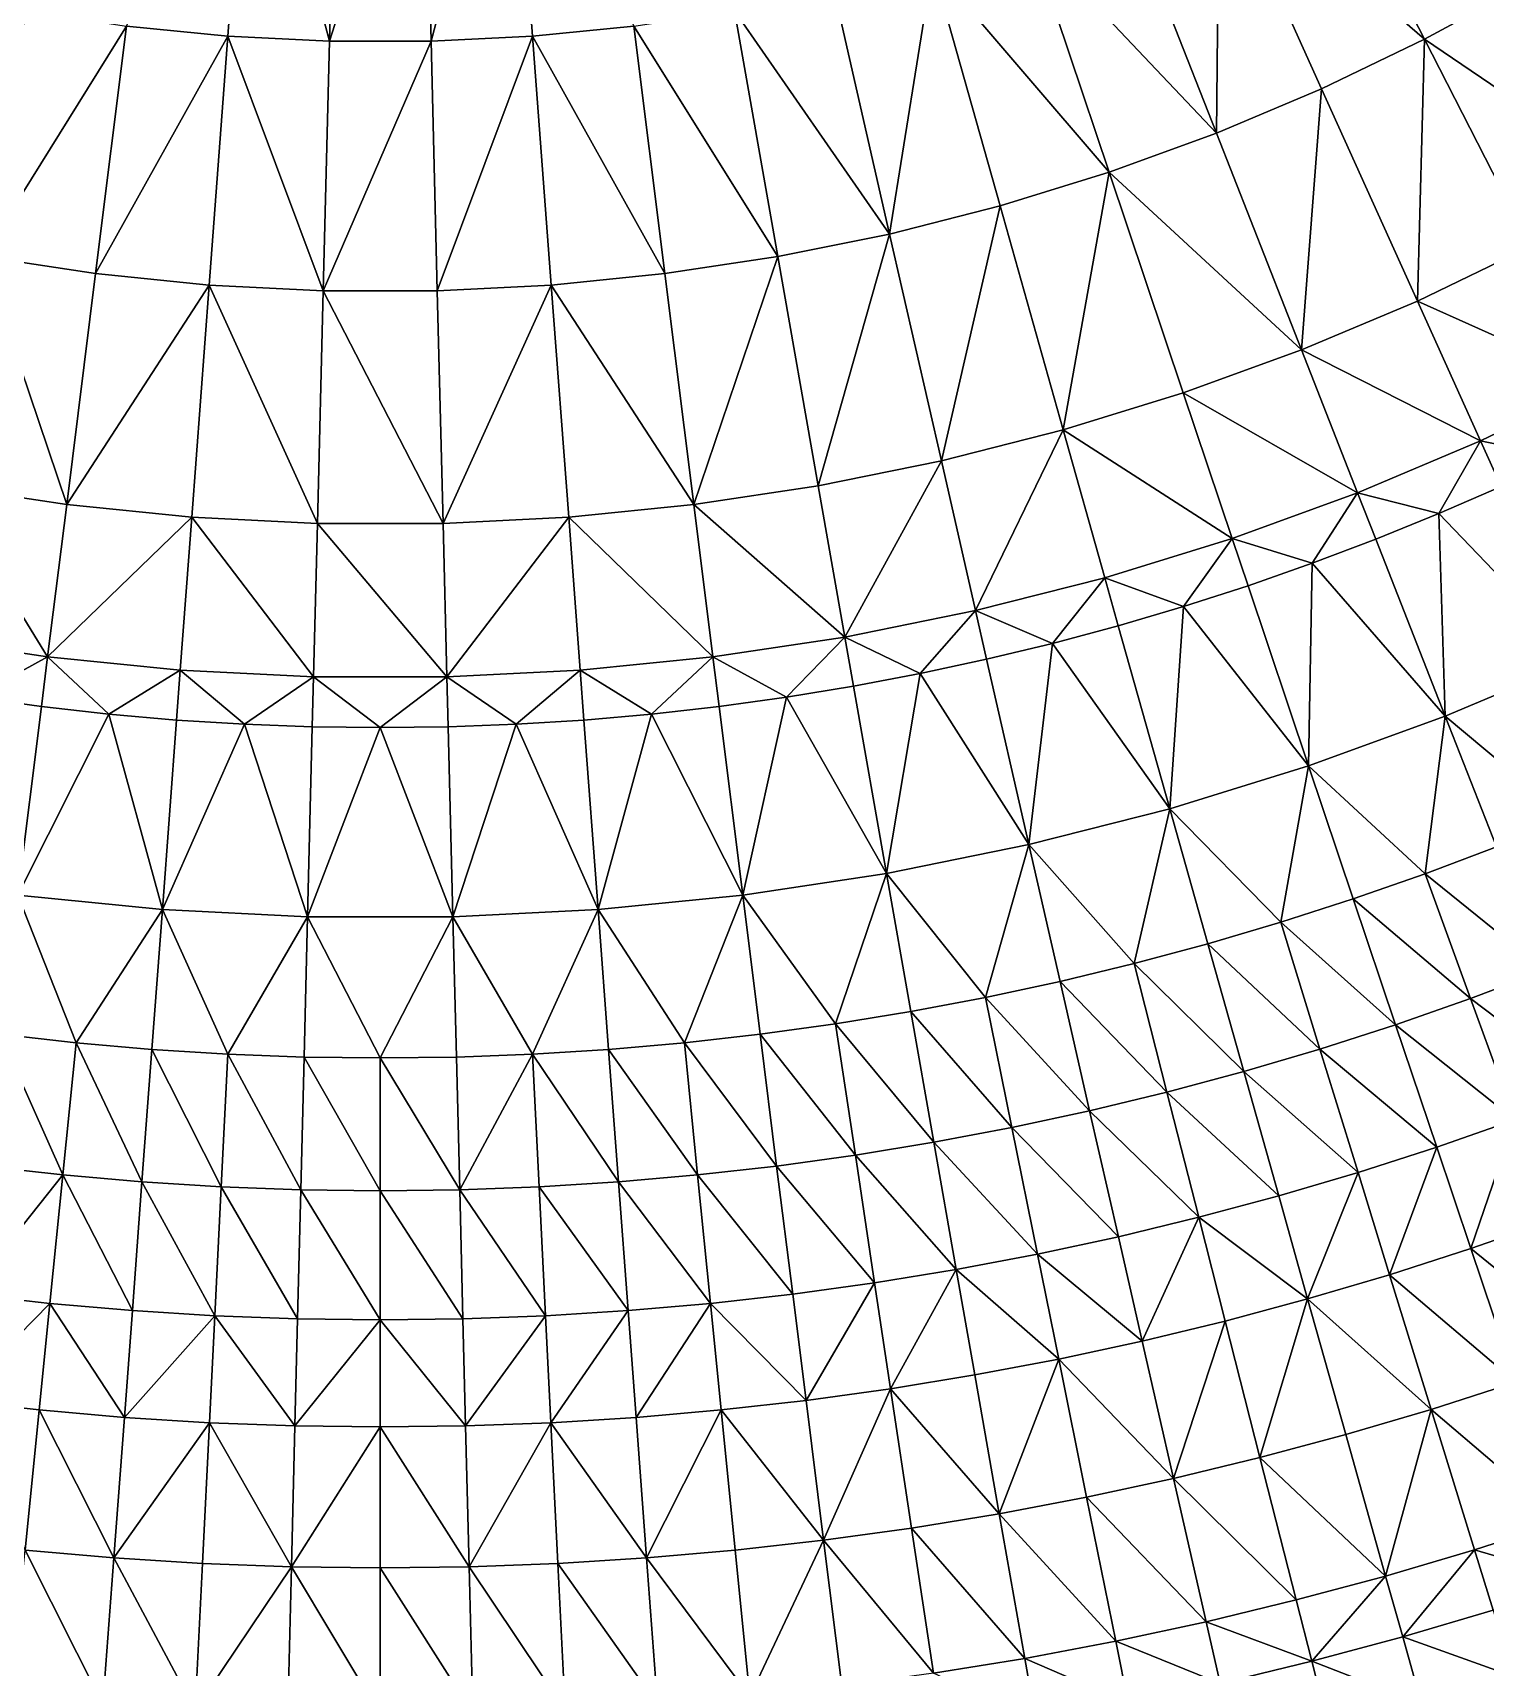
# Model space of a CAD drawing. Header units: millimetres. Extents: x -3750 to 5350, y -3750 to 3750.
# Drawn here: x -210 to 669, y -2219 to -1229 of the extents above; entities that cross this region are included whole.
import ezdxf

# ---------------------------------------------------------------- set-up
doc = ezdxf.new("R2010")
doc.units = ezdxf.units.MM
doc.header["$MEASUREMENT"] = 0
doc.layers.add('MESH_3D', color=2, linetype='CONTINUOUS')

msp = doc.modelspace()

# ---------------------------------------------------------------- linework, layer by layer
at = {"layer": 'MESH_3D'}
for points in [[(925.34, 3634.04, 32500), (-2410.45, 2872.67, 32500), (3378.63, -1627.06, 32500)], [(3378.63, -1627.06, 32500), (-2410.45, 2872.67, 32500), (-1955.38, -3199.84, 32500)], [(-92.28, -1231.4, -1086.87), (-153.55, -1225.27, -1086.87), (-78.91, -1052.93, -1133.04)], [(-30.79, -1234.47, -1086.87), (-92.28, -1231.4, -1086.87), (-78.91, -1052.93, -1133.04)], [(-30.79, -1234.47, -1086.87), (-78.91, -1052.93, -1133.04), (-26.32, -1055.55, -1133.04)], [(-30.79, -1234.47, -1086.87), (-26.32, -1055.55, -1133.04), (26.32, -1055.55, -1133.04)], [(30.79, -1234.47, -1086.87), (-30.79, -1234.47, -1086.87), (26.32, -1055.55, -1133.04)], [(30.79, -1234.47, -1086.87), (26.32, -1055.55, -1133.04), (78.91, -1052.93, -1133.04)], [(92.28, -1231.4, -1086.87), (30.79, -1234.47, -1086.87), (78.91, -1052.93, -1133.04)], [(153.55, -1225.27, -1086.87), (92.28, -1231.4, -1086.87), (78.91, -1052.93, -1133.04)], [(632.26, -1233.27, -1040.35), (507.88, -1125.58, -1086.87), (563.35, -1098.86, -1086.87)], [(692.95, -1200.22, -1040.35), (632.26, -1233.27, -1040.35), (563.35, -1098.86, -1086.87)], [(506.32, -1290.09, -1040.35), (451.14, -1149.5, -1086.87), (507.88, -1125.58, -1086.87)], [(570, -1263.25, -1040.35), (506.32, -1290.09, -1040.35), (507.88, -1125.58, -1086.87)], [(632.26, -1233.27, -1040.35), (570, -1263.25, -1040.35), (507.88, -1125.58, -1086.87)], [(506.32, -1290.09, -1040.35), (393.29, -1170.55, -1086.87), (451.14, -1149.5, -1086.87)], [(441.39, -1313.73, -1040.35), (334.45, -1188.7, -1086.87), (393.29, -1170.55, -1086.87)], [(506.32, -1290.09, -1040.35), (441.39, -1313.73, -1040.35), (393.29, -1170.55, -1086.87)], [(308.39, -1351.15, -1040.35), (274.78, -1203.9, -1086.87), (334.45, -1188.7, -1086.87)], [(375.36, -1334.09, -1040.35), (308.39, -1351.15, -1040.35), (334.45, -1188.7, -1086.87)], [(441.39, -1313.73, -1040.35), (375.36, -1334.09, -1040.35), (334.45, -1188.7, -1086.87)], [(308.39, -1351.15, -1040.35), (214.43, -1216.1, -1086.87), (274.78, -1203.9, -1086.87)], [(763.41, -1322.27, -989.8), (632.26, -1233.27, -1040.35), (692.95, -1200.22, -1040.35)], [(-240.66, -1364.84, -1040.35), (-214.43, -1216.1, -1086.87), (-153.55, -1225.27, -1086.87)], [(240.66, -1364.84, -1040.35), (153.55, -1225.27, -1086.87), (214.43, -1216.1, -1086.87)], [(308.39, -1351.15, -1040.35), (240.66, -1364.84, -1040.35), (214.43, -1216.1, -1086.87)], [(-172.33, -1375.14, -1040.35), (-240.66, -1364.84, -1040.35), (-153.55, -1225.27, -1086.87)], [(-172.33, -1375.14, -1040.35), (-153.55, -1225.27, -1086.87), (-92.28, -1231.4, -1086.87)], [(172.33, -1375.14, -1040.35), (92.28, -1231.4, -1086.87), (153.55, -1225.27, -1086.87)], [(240.66, -1364.84, -1040.35), (172.33, -1375.14, -1040.35), (153.55, -1225.27, -1086.87)], [(-103.57, -1382.02, -1040.35), (-172.33, -1375.14, -1040.35), (-92.28, -1231.4, -1086.87)], [(-34.55, -1385.46, -1040.35), (-103.57, -1382.02, -1040.35), (-92.28, -1231.4, -1086.87)], [(-34.55, -1385.46, -1040.35), (-92.28, -1231.4, -1086.87), (-30.79, -1234.47, -1086.87)], [(-34.55, -1385.46, -1040.35), (-30.79, -1234.47, -1086.87), (30.79, -1234.47, -1086.87)], [(34.55, -1385.46, -1040.35), (-34.55, -1385.46, -1040.35), (30.79, -1234.47, -1086.87)], [(34.55, -1385.46, -1040.35), (30.79, -1234.47, -1086.87), (92.28, -1231.4, -1086.87)], [(103.57, -1382.02, -1040.35), (34.55, -1385.46, -1040.35), (92.28, -1231.4, -1086.87)], [(172.33, -1375.14, -1040.35), (103.57, -1382.02, -1040.35), (92.28, -1231.4, -1086.87)], [(627.96, -1391.71, -989.8), (570, -1263.25, -1040.35), (632.26, -1233.27, -1040.35)], [(696.55, -1358.67, -989.8), (627.96, -1391.71, -989.8), (632.26, -1233.27, -1040.35)], [(763.41, -1322.27, -989.8), (696.55, -1358.67, -989.8), (632.26, -1233.27, -1040.35)], [(557.81, -1421.28, -989.8), (506.32, -1290.09, -1040.35), (570, -1263.25, -1040.35)], [(627.96, -1391.71, -989.8), (557.81, -1421.28, -989.8), (570, -1263.25, -1040.35)], [(557.81, -1421.28, -989.8), (441.39, -1313.73, -1040.35), (506.32, -1290.09, -1040.35)], [(413.52, -1469.75, -989.8), (375.36, -1334.09, -1040.35), (441.39, -1313.73, -1040.35)], [(486.27, -1447.32, -989.8), (413.52, -1469.75, -989.8), (441.39, -1313.73, -1040.35)], [(557.81, -1421.28, -989.8), (486.27, -1447.32, -989.8), (441.39, -1313.73, -1040.35)], [(339.75, -1488.54, -989.8), (308.39, -1351.15, -1040.35), (375.36, -1334.09, -1040.35)], [(413.52, -1469.75, -989.8), (339.75, -1488.54, -989.8), (375.36, -1334.09, -1040.35)], [(265.13, -1503.63, -989.8), (240.66, -1364.84, -1040.35), (308.39, -1351.15, -1040.35)], [(339.75, -1488.54, -989.8), (265.13, -1503.63, -989.8), (308.39, -1351.15, -1040.35)], [(-189.85, -1514.97, -989.8), (-265.13, -1503.63, -989.8), (-240.66, -1364.84, -1040.35)], [(-189.85, -1514.97, -989.8), (-240.66, -1364.84, -1040.35), (-172.33, -1375.14, -1040.35)], [(189.85, -1514.97, -989.8), (172.33, -1375.14, -1040.35), (240.66, -1364.84, -1040.35)], [(265.13, -1503.63, -989.8), (189.85, -1514.97, -989.8), (240.66, -1364.84, -1040.35)], [(738.96, -1441.4, -952.14), (627.96, -1391.71, -989.8), (696.55, -1358.67, -989.8)], [(-189.85, -1514.97, -989.8), (-172.33, -1375.14, -1040.35), (-103.57, -1382.02, -1040.35)], [(189.85, -1514.97, -989.8), (103.57, -1382.02, -1040.35), (172.33, -1375.14, -1040.35)], [(-114.1, -1522.55, -989.8), (-189.85, -1514.97, -989.8), (-103.57, -1382.02, -1040.35)], [(-38.06, -1526.35, -989.8), (-114.1, -1522.55, -989.8), (-103.57, -1382.02, -1040.35)], [(-38.06, -1526.35, -989.8), (-103.57, -1382.02, -1040.35), (-34.55, -1385.46, -1040.35)], [(38.06, -1526.35, -989.8), (-38.06, -1526.35, -989.8), (-34.55, -1385.46, -1040.35)], [(38.06, -1526.35, -989.8), (-34.55, -1385.46, -1040.35), (34.55, -1385.46, -1040.35)], [(38.06, -1526.35, -989.8), (34.55, -1385.46, -1040.35), (103.57, -1382.02, -1040.35)], [(114.1, -1522.55, -989.8), (38.06, -1526.35, -989.8), (103.57, -1382.02, -1040.35)], [(189.85, -1514.97, -989.8), (114.1, -1522.55, -989.8), (103.57, -1382.02, -1040.35)], [(666.19, -1476.44, -952.14), (557.81, -1421.28, -989.8), (627.96, -1391.71, -989.8)], [(738.96, -1441.4, -952.14), (666.19, -1476.44, -952.14), (627.96, -1391.71, -989.8)], [(591.77, -1507.81, -952.14), (486.27, -1447.32, -989.8), (557.81, -1421.28, -989.8)], [(666.19, -1476.44, -952.14), (591.77, -1507.81, -952.14), (557.81, -1421.28, -989.8)], [(738.96, -1441.4, -952.14), (715.91, -1486.6, -939.08), (666.19, -1476.44, -952.14)], [(515.88, -1535.43, -952.14), (413.52, -1469.75, -989.8), (486.27, -1447.32, -989.8)], [(591.77, -1507.81, -952.14), (515.88, -1535.43, -952.14), (486.27, -1447.32, -989.8)], [(360.44, -1579.17, -952.14), (339.75, -1488.54, -989.8), (413.52, -1469.75, -989.8)], [(438.7, -1559.24, -952.14), (360.44, -1579.17, -952.14), (413.52, -1469.75, -989.8)], [(515.88, -1535.43, -952.14), (438.7, -1559.24, -952.14), (413.52, -1469.75, -989.8)], [(666.19, -1476.44, -952.14), (640.92, -1520.44, -939.08), (591.77, -1507.81, -952.14)], [(666.19, -1476.44, -952.14), (678.62, -1503.98, -939.08), (640.92, -1520.44, -939.08)], [(666.19, -1476.44, -952.14), (715.91, -1486.6, -939.08), (678.62, -1503.98, -939.08)], [(281.27, -1595.17, -952.14), (265.13, -1503.63, -989.8), (339.75, -1488.54, -989.8)], [(360.44, -1579.17, -952.14), (281.27, -1595.17, -952.14), (339.75, -1488.54, -989.8)], [(-201.41, -1607.21, -952.14), (-281.27, -1595.17, -952.14), (-265.13, -1503.63, -989.8)], [(-201.41, -1607.21, -952.14), (-265.13, -1503.63, -989.8), (-189.85, -1514.97, -989.8)], [(281.27, -1595.17, -952.14), (189.85, -1514.97, -989.8), (265.13, -1503.63, -989.8)], [(725.96, -1608.88, -885.22), (640.92, -1520.44, -939.08), (678.62, -1503.98, -939.08)], [(591.77, -1507.81, -952.14), (564.33, -1550.49, -939.08), (515.88, -1535.43, -952.14)], [(591.77, -1507.81, -952.14), (602.81, -1535.94, -939.08), (564.33, -1550.49, -939.08)], [(591.77, -1507.81, -952.14), (640.92, -1520.44, -939.08), (602.81, -1535.94, -939.08)], [(-201.41, -1607.21, -952.14), (-189.85, -1514.97, -989.8), (-114.1, -1522.55, -989.8)], [(-121.05, -1615.25, -952.14), (-201.41, -1607.21, -952.14), (-114.1, -1522.55, -989.8)], [(-40.38, -1619.28, -952.14), (-121.05, -1615.25, -952.14), (-114.1, -1522.55, -989.8)], [(-40.38, -1619.28, -952.14), (-114.1, -1522.55, -989.8), (-38.06, -1526.35, -989.8)], [(40.38, -1619.28, -952.14), (38.06, -1526.35, -989.8), (114.1, -1522.55, -989.8)], [(121.05, -1615.25, -952.14), (40.38, -1619.28, -952.14), (114.1, -1522.55, -989.8)], [(201.41, -1607.21, -952.14), (114.1, -1522.55, -989.8), (189.85, -1514.97, -989.8)], [(201.41, -1607.21, -952.14), (121.05, -1615.25, -952.14), (114.1, -1522.55, -989.8)], [(281.27, -1595.17, -952.14), (201.41, -1607.21, -952.14), (189.85, -1514.97, -989.8)], [(644.86, -1643.07, -885.22), (602.81, -1535.94, -939.08), (640.92, -1520.44, -939.08)], [(725.96, -1608.88, -885.22), (644.86, -1643.07, -885.22), (640.92, -1520.44, -939.08)], [(40.38, -1619.28, -952.14), (-40.38, -1619.28, -952.14), (-38.06, -1526.35, -989.8)], [(40.38, -1619.28, -952.14), (-38.06, -1526.35, -989.8), (38.06, -1526.35, -989.8)], [(515.88, -1535.43, -952.14), (486.35, -1576.7, -939.08), (438.7, -1559.24, -952.14)], [(515.88, -1535.43, -952.14), (525.5, -1564.08, -939.08), (486.35, -1576.7, -939.08)], [(515.88, -1535.43, -952.14), (564.33, -1550.49, -939.08), (525.5, -1564.08, -939.08)], [(644.86, -1643.07, -885.22), (564.33, -1550.49, -939.08), (602.81, -1535.94, -939.08)], [(562.15, -1673.17, -885.22), (525.5, -1564.08, -939.08), (564.33, -1550.49, -939.08)], [(644.86, -1643.07, -885.22), (562.15, -1673.17, -885.22), (564.33, -1550.49, -939.08)], [(438.7, -1559.24, -952.14), (407.15, -1598.98, -939.08), (360.44, -1579.17, -952.14)], [(438.7, -1559.24, -952.14), (446.89, -1588.33, -939.08), (407.15, -1598.98, -939.08)], [(438.7, -1559.24, -952.14), (486.35, -1576.7, -939.08), (446.89, -1588.33, -939.08)], [(562.15, -1673.17, -885.22), (486.35, -1576.7, -939.08), (525.5, -1564.08, -939.08)], [(360.44, -1579.17, -952.14), (326.94, -1617.28, -939.08), (281.27, -1595.17, -952.14)], [(360.44, -1579.17, -952.14), (367.16, -1608.63, -939.08), (326.94, -1617.28, -939.08)], [(360.44, -1579.17, -952.14), (407.15, -1598.98, -939.08), (367.16, -1608.63, -939.08)], [(478.06, -1699.11, -885.22), (446.89, -1588.33, -939.08), (486.35, -1576.7, -939.08)], [(562.15, -1673.17, -885.22), (478.06, -1699.11, -885.22), (486.35, -1576.7, -939.08)], [(478.06, -1699.11, -885.22), (407.15, -1598.98, -939.08), (446.89, -1588.33, -939.08)], [(-201.41, -1607.21, -952.14), (-245.92, -1631.57, -939.08), (-281.27, -1595.17, -952.14)], [(281.27, -1595.17, -952.14), (245.92, -1631.57, -939.08), (201.41, -1607.21, -952.14)], [(281.27, -1595.17, -952.14), (286.52, -1624.93, -939.08), (245.92, -1631.57, -939.08)], [(281.27, -1595.17, -952.14), (326.94, -1617.28, -939.08), (286.52, -1624.93, -939.08)], [(392.77, -1720.83, -885.22), (367.16, -1608.63, -939.08), (407.15, -1598.98, -939.08)], [(478.06, -1699.11, -885.22), (392.77, -1720.83, -885.22), (407.15, -1598.98, -939.08)], [(-201.41, -1607.21, -952.14), (-205.17, -1637.19, -939.08), (-245.92, -1631.57, -939.08)], [(-201.41, -1607.21, -952.14), (-164.29, -1641.8, -939.08), (-205.17, -1637.19, -939.08)], [(-121.05, -1615.25, -952.14), (-164.29, -1641.8, -939.08), (-201.41, -1607.21, -952.14)], [(201.41, -1607.21, -952.14), (164.29, -1641.8, -939.08), (121.05, -1615.25, -952.14)], [(201.41, -1607.21, -952.14), (205.17, -1637.19, -939.08), (164.29, -1641.8, -939.08)], [(201.41, -1607.21, -952.14), (245.92, -1631.57, -939.08), (205.17, -1637.19, -939.08)], [(392.77, -1720.83, -885.22), (326.94, -1617.28, -939.08), (367.16, -1608.63, -939.08)], [(725.96, -1608.88, -885.22), (718.6, -1704.73, -840.76), (644.86, -1643.07, -885.22)], [(-121.05, -1615.25, -952.14), (-123.3, -1645.39, -939.08), (-164.29, -1641.8, -939.08)], [(-121.05, -1615.25, -952.14), (-82.25, -1647.95, -939.08), (-123.3, -1645.39, -939.08)], [(-40.38, -1619.28, -952.14), (-82.25, -1647.95, -939.08), (-121.05, -1615.25, -952.14)], [(-40.38, -1619.28, -952.14), (-41.14, -1649.49, -939.08), (-82.25, -1647.95, -939.08)], [(-40.38, -1619.28, -952.14), (0, -1650, -939.08), (-41.14, -1649.49, -939.08)], [(40.38, -1619.28, -952.14), (0, -1650, -939.08), (-40.38, -1619.28, -952.14)], [(40.38, -1619.28, -952.14), (41.14, -1649.49, -939.08), (0, -1650, -939.08)], [(121.05, -1615.25, -952.14), (82.25, -1647.95, -939.08), (40.38, -1619.28, -952.14)], [(40.38, -1619.28, -952.14), (82.25, -1647.95, -939.08), (41.14, -1649.49, -939.08)], [(121.05, -1615.25, -952.14), (123.3, -1645.39, -939.08), (82.25, -1647.95, -939.08)], [(121.05, -1615.25, -952.14), (164.29, -1641.8, -939.08), (123.3, -1645.39, -939.08)], [(306.5, -1738.27, -885.22), (286.52, -1624.93, -939.08), (326.94, -1617.28, -939.08)], [(392.77, -1720.83, -885.22), (306.5, -1738.27, -885.22), (326.94, -1617.28, -939.08)], [(3378.63, -1627.06, 32500), (-1955.38, -3199.84, 32500), (-1542.33, -3418.15, 32500)], [(3378.63, -1627.06, 32500), (-1542.33, -3418.15, 32500), (-558.91, -3708.12, 32500)], [(3378.63, -1627.06, 32500), (-558.91, -3708.12, 32500), (2550.65, -2748.94, 32500)], [(-219.48, -1751.38, -885.22), (-245.92, -1631.57, -939.08), (-205.17, -1637.19, -939.08)], [(219.48, -1751.38, -885.22), (205.17, -1637.19, -939.08), (245.92, -1631.57, -939.08)], [(306.5, -1738.27, -885.22), (219.48, -1751.38, -885.22), (245.92, -1631.57, -939.08)], [(306.5, -1738.27, -885.22), (245.92, -1631.57, -939.08), (286.52, -1624.93, -939.08)], [(-219.48, -1751.38, -885.22), (-205.17, -1637.19, -939.08), (-164.29, -1641.8, -939.08)], [(-131.9, -1760.15, -885.22), (-219.48, -1751.38, -885.22), (-164.29, -1641.8, -939.08)], [(-131.9, -1760.15, -885.22), (-164.29, -1641.8, -939.08), (-123.3, -1645.39, -939.08)], [(131.9, -1760.15, -885.22), (123.3, -1645.39, -939.08), (164.29, -1641.8, -939.08)], [(219.48, -1751.38, -885.22), (131.9, -1760.15, -885.22), (164.29, -1641.8, -939.08)], [(219.48, -1751.38, -885.22), (164.29, -1641.8, -939.08), (205.17, -1637.19, -939.08)], [(-131.9, -1760.15, -885.22), (-123.3, -1645.39, -939.08), (-82.25, -1647.95, -939.08)], [(-44, -1764.53, -885.22), (-131.9, -1760.15, -885.22), (-82.25, -1647.95, -939.08)], [(-44, -1764.53, -885.22), (-82.25, -1647.95, -939.08), (-41.14, -1649.49, -939.08)], [(-44, -1764.53, -885.22), (-41.14, -1649.49, -939.08), (0, -1650, -939.08)], [(44, -1764.53, -885.22), (-44, -1764.53, -885.22), (0, -1650, -939.08)], [(44, -1764.53, -885.22), (0, -1650, -939.08), (41.14, -1649.49, -939.08)], [(44, -1764.53, -885.22), (41.14, -1649.49, -939.08), (82.25, -1647.95, -939.08)], [(131.9, -1760.15, -885.22), (44, -1764.53, -885.22), (82.25, -1647.95, -939.08)], [(131.9, -1760.15, -885.22), (82.25, -1647.95, -939.08), (123.3, -1645.39, -939.08)], [(644.86, -1643.07, -885.22), (632.74, -1738.43, -840.76), (562.15, -1673.17, -885.22)], [(644.86, -1643.07, -885.22), (675.88, -1722.12, -840.76), (632.74, -1738.43, -840.76)], [(644.86, -1643.07, -885.22), (718.6, -1704.73, -840.76), (675.88, -1722.12, -840.76)], [(562.15, -1673.17, -885.22), (545.3, -1767.81, -840.76), (478.06, -1699.11, -885.22)], [(562.15, -1673.17, -885.22), (589.2, -1753.67, -840.76), (545.3, -1767.81, -840.76)], [(562.15, -1673.17, -885.22), (632.74, -1738.43, -840.76), (589.2, -1753.67, -840.76)], [(478.06, -1699.11, -885.22), (456.5, -1792.79, -840.76), (392.77, -1720.83, -885.22)], [(478.06, -1699.11, -885.22), (501.05, -1780.85, -840.76), (456.5, -1792.79, -840.76)], [(478.06, -1699.11, -885.22), (545.3, -1767.81, -840.76), (501.05, -1780.85, -840.76)], [(392.77, -1720.83, -885.22), (366.57, -1813.32, -840.76), (306.5, -1738.27, -885.22)], [(392.77, -1720.83, -885.22), (411.66, -1803.62, -840.76), (366.57, -1813.32, -840.76)], [(392.77, -1720.83, -885.22), (456.5, -1792.79, -840.76), (411.66, -1803.62, -840.76)], [(705.25, -1796.94, -794.3), (632.74, -1738.43, -840.76), (675.88, -1722.12, -840.76)], [(306.5, -1738.27, -885.22), (275.73, -1829.34, -840.76), (219.48, -1751.38, -885.22)], [(306.5, -1738.27, -885.22), (321.25, -1821.89, -840.76), (275.73, -1829.34, -840.76)], [(306.5, -1738.27, -885.22), (366.57, -1813.32, -840.76), (321.25, -1821.89, -840.76)], [(660.23, -1813.96, -794.3), (589.2, -1753.67, -840.76), (632.74, -1738.43, -840.76)], [(705.25, -1796.94, -794.3), (660.23, -1813.96, -794.3), (632.74, -1738.43, -840.76)], [(-219.48, -1751.38, -885.22), (-184.2, -1840.81, -840.76), (-230.04, -1835.64, -840.76)], [(-131.9, -1760.15, -885.22), (-184.2, -1840.81, -840.76), (-219.48, -1751.38, -885.22)], [(219.48, -1751.38, -885.22), (184.2, -1840.81, -840.76), (131.9, -1760.15, -885.22)], [(219.48, -1751.38, -885.22), (230.04, -1835.64, -840.76), (184.2, -1840.81, -840.76)], [(219.48, -1751.38, -885.22), (275.73, -1829.34, -840.76), (230.04, -1835.64, -840.76)], [(-131.9, -1760.15, -885.22), (-138.25, -1844.83, -840.76), (-184.2, -1840.81, -840.76)], [(-131.9, -1760.15, -885.22), (-92.21, -1847.7, -840.76), (-138.25, -1844.83, -840.76)], [(-44, -1764.53, -885.22), (-92.21, -1847.7, -840.76), (-131.9, -1760.15, -885.22)], [(131.9, -1760.15, -885.22), (92.21, -1847.7, -840.76), (44, -1764.53, -885.22)], [(131.9, -1760.15, -885.22), (138.25, -1844.83, -840.76), (92.21, -1847.7, -840.76)], [(131.9, -1760.15, -885.22), (184.2, -1840.81, -840.76), (138.25, -1844.83, -840.76)], [(614.8, -1829.86, -794.3), (545.3, -1767.81, -840.76), (589.2, -1753.67, -840.76)], [(660.23, -1813.96, -794.3), (614.8, -1829.86, -794.3), (589.2, -1753.67, -840.76)], [(-44, -1764.53, -885.22), (-46.12, -1849.42, -840.76), (-92.21, -1847.7, -840.76)], [(-44, -1764.53, -885.22), (0, -1850, -840.76), (-46.12, -1849.42, -840.76)], [(44, -1764.53, -885.22), (0, -1850, -840.76), (-44, -1764.53, -885.22)], [(44, -1764.53, -885.22), (46.12, -1849.42, -840.76), (0, -1850, -840.76)], [(44, -1764.53, -885.22), (92.21, -1847.7, -840.76), (46.12, -1849.42, -840.76)], [(568.99, -1844.62, -794.3), (501.05, -1780.85, -840.76), (545.3, -1767.81, -840.76)], [(614.8, -1829.86, -794.3), (568.99, -1844.62, -794.3), (545.3, -1767.81, -840.76)], [(522.82, -1858.23, -794.3), (456.5, -1792.79, -840.76), (501.05, -1780.85, -840.76)], [(568.99, -1844.62, -794.3), (522.82, -1858.23, -794.3), (501.05, -1780.85, -840.76)], [(476.34, -1870.69, -794.3), (411.66, -1803.62, -840.76), (456.5, -1792.79, -840.76)], [(522.82, -1858.23, -794.3), (476.34, -1870.69, -794.3), (456.5, -1792.79, -840.76)], [(733.81, -1869.73, -744.25), (660.23, -1813.96, -794.3), (705.25, -1796.94, -794.3)], [(429.55, -1881.98, -794.3), (366.57, -1813.32, -840.76), (411.66, -1803.62, -840.76)], [(476.34, -1870.69, -794.3), (429.55, -1881.98, -794.3), (411.66, -1803.62, -840.76)], [(382.5, -1892.1, -794.3), (321.25, -1821.89, -840.76), (366.57, -1813.32, -840.76)], [(429.55, -1881.98, -794.3), (382.5, -1892.1, -794.3), (366.57, -1813.32, -840.76)], [(686.97, -1887.44, -744.25), (614.8, -1829.86, -794.3), (660.23, -1813.96, -794.3)], [(733.81, -1869.73, -744.25), (686.97, -1887.44, -744.25), (660.23, -1813.96, -794.3)], [(287.71, -1908.82, -794.3), (230.04, -1835.64, -840.76), (275.73, -1829.34, -840.76)], [(335.21, -1901.05, -794.3), (275.73, -1829.34, -840.76), (321.25, -1821.89, -840.76)], [(335.21, -1901.05, -794.3), (287.71, -1908.82, -794.3), (275.73, -1829.34, -840.76)], [(382.5, -1892.1, -794.3), (335.21, -1901.05, -794.3), (321.25, -1821.89, -840.76)], [(639.7, -1903.98, -744.25), (568.99, -1844.62, -794.3), (614.8, -1829.86, -794.3)], [(686.97, -1887.44, -744.25), (639.7, -1903.98, -744.25), (614.8, -1829.86, -794.3)], [(-192.2, -1920.79, -794.3), (-240.03, -1915.4, -794.3), (-230.04, -1835.64, -840.76)], [(-192.2, -1920.79, -794.3), (-230.04, -1835.64, -840.76), (-184.2, -1840.81, -840.76)], [(240.03, -1915.4, -794.3), (184.2, -1840.81, -840.76), (230.04, -1835.64, -840.76)], [(287.71, -1908.82, -794.3), (240.03, -1915.4, -794.3), (230.04, -1835.64, -840.76)], [(-144.26, -1924.98, -794.3), (-192.2, -1920.79, -794.3), (-184.2, -1840.81, -840.76)], [(-144.26, -1924.98, -794.3), (-184.2, -1840.81, -840.76), (-138.25, -1844.83, -840.76)], [(-96.22, -1927.98, -794.3), (-144.26, -1924.98, -794.3), (-138.25, -1844.83, -840.76)], [(-96.22, -1927.98, -794.3), (-138.25, -1844.83, -840.76), (-92.21, -1847.7, -840.76)], [(-48.13, -1929.78, -794.3), (-96.22, -1927.98, -794.3), (-92.21, -1847.7, -840.76)], [(-48.13, -1929.78, -794.3), (-92.21, -1847.7, -840.76), (-46.12, -1849.42, -840.76)], [(0, -1930.38, -794.3), (-48.13, -1929.78, -794.3), (-46.12, -1849.42, -840.76)], [(0, -1930.38, -794.3), (-46.12, -1849.42, -840.76), (0, -1850, -840.76)], [(48.13, -1929.78, -794.3), (0, -1850, -840.76), (46.12, -1849.42, -840.76)], [(48.13, -1929.78, -794.3), (0, -1930.38, -794.3), (0, -1850, -840.76)], [(48.13, -1929.78, -794.3), (46.12, -1849.42, -840.76), (92.21, -1847.7, -840.76)], [(96.22, -1927.98, -794.3), (48.13, -1929.78, -794.3), (92.21, -1847.7, -840.76)], [(144.26, -1924.98, -794.3), (92.21, -1847.7, -840.76), (138.25, -1844.83, -840.76)], [(144.26, -1924.98, -794.3), (96.22, -1927.98, -794.3), (92.21, -1847.7, -840.76)], [(192.2, -1920.79, -794.3), (138.25, -1844.83, -840.76), (184.2, -1840.81, -840.76)], [(192.2, -1920.79, -794.3), (144.26, -1924.98, -794.3), (138.25, -1844.83, -840.76)], [(240.03, -1915.4, -794.3), (192.2, -1920.79, -794.3), (184.2, -1840.81, -840.76)], [(592.04, -1919.34, -744.25), (522.82, -1858.23, -794.3), (568.99, -1844.62, -794.3)], [(639.7, -1903.98, -744.25), (592.04, -1919.34, -744.25), (568.99, -1844.62, -794.3)], [(544, -1933.5, -744.25), (476.34, -1870.69, -794.3), (522.82, -1858.23, -794.3)], [(592.04, -1919.34, -744.25), (544, -1933.5, -744.25), (522.82, -1858.23, -794.3)], [(495.63, -1946.46, -744.25), (429.55, -1881.98, -794.3), (476.34, -1870.69, -794.3)], [(544, -1933.5, -744.25), (495.63, -1946.46, -744.25), (476.34, -1870.69, -794.3)], [(446.95, -1958.21, -744.25), (382.5, -1892.1, -794.3), (429.55, -1881.98, -794.3)], [(495.63, -1946.46, -744.25), (446.95, -1958.21, -744.25), (429.55, -1881.98, -794.3)], [(660.34, -1965.41, -698.41), (639.7, -1903.98, -744.25), (686.97, -1887.44, -744.25)], [(709.14, -1948.34, -698.41), (660.34, -1965.41, -698.41), (686.97, -1887.44, -744.25)], [(397.99, -1968.75, -744.25), (335.21, -1901.05, -794.3), (382.5, -1892.1, -794.3)], [(446.95, -1958.21, -744.25), (397.99, -1968.75, -744.25), (382.5, -1892.1, -794.3)], [(299.36, -1986.14, -744.25), (240.03, -1915.4, -794.3), (287.71, -1908.82, -794.3)], [(348.78, -1978.06, -744.25), (287.71, -1908.82, -794.3), (335.21, -1901.05, -794.3)], [(348.78, -1978.06, -744.25), (299.36, -1986.14, -744.25), (287.71, -1908.82, -794.3)], [(397.99, -1968.75, -744.25), (348.78, -1978.06, -744.25), (335.21, -1901.05, -794.3)], [(611.14, -1981.26, -698.41), (592.04, -1919.34, -744.25), (639.7, -1903.98, -744.25)], [(660.34, -1965.41, -698.41), (611.14, -1981.26, -698.41), (639.7, -1903.98, -744.25)], [(-249.75, -1992.98, -744.25), (-240.03, -1915.4, -794.3), (-192.2, -1920.79, -794.3)], [(249.75, -1992.98, -744.25), (192.2, -1920.79, -794.3), (240.03, -1915.4, -794.3)], [(299.36, -1986.14, -744.25), (249.75, -1992.98, -744.25), (240.03, -1915.4, -794.3)], [(561.55, -1995.88, -698.41), (544, -1933.5, -744.25), (592.04, -1919.34, -744.25)], [(611.14, -1981.26, -698.41), (561.55, -1995.88, -698.41), (592.04, -1919.34, -744.25)], [(-199.99, -1998.59, -744.25), (-249.75, -1992.98, -744.25), (-192.2, -1920.79, -794.3)], [(-150.1, -2002.95, -744.25), (-199.99, -1998.59, -744.25), (-192.2, -1920.79, -794.3)], [(-150.1, -2002.95, -744.25), (-192.2, -1920.79, -794.3), (-144.26, -1924.98, -794.3)], [(-100.12, -2006.07, -744.25), (-150.1, -2002.95, -744.25), (-144.26, -1924.98, -794.3)], [(-100.12, -2006.07, -744.25), (-144.26, -1924.98, -794.3), (-96.22, -1927.98, -794.3)], [(-50.08, -2007.95, -744.25), (-100.12, -2006.07, -744.25), (-96.22, -1927.98, -794.3)], [(-50.08, -2007.95, -744.25), (-96.22, -1927.98, -794.3), (-48.13, -1929.78, -794.3)], [(100.12, -2006.07, -744.25), (48.13, -1929.78, -794.3), (96.22, -1927.98, -794.3)], [(150.1, -2002.95, -744.25), (96.22, -1927.98, -794.3), (144.26, -1924.98, -794.3)], [(150.1, -2002.95, -744.25), (100.12, -2006.07, -744.25), (96.22, -1927.98, -794.3)], [(199.99, -1998.59, -744.25), (144.26, -1924.98, -794.3), (192.2, -1920.79, -794.3)], [(199.99, -1998.59, -744.25), (150.1, -2002.95, -744.25), (144.26, -1924.98, -794.3)], [(249.75, -1992.98, -744.25), (199.99, -1998.59, -744.25), (192.2, -1920.79, -794.3)], [(0, -2008.57, -744.25), (-50.08, -2007.95, -744.25), (-48.13, -1929.78, -794.3)], [(0, -2008.57, -744.25), (-48.13, -1929.78, -794.3), (0, -1930.38, -794.3)], [(50.08, -2007.95, -744.25), (0, -1930.38, -794.3), (48.13, -1929.78, -794.3)], [(50.08, -2007.95, -744.25), (0, -2008.57, -744.25), (0, -1930.38, -794.3)], [(100.12, -2006.07, -744.25), (50.08, -2007.95, -744.25), (48.13, -1929.78, -794.3)], [(561.55, -1995.88, -698.41), (495.63, -1946.46, -744.25), (544, -1933.5, -744.25)], [(461.37, -2021.39, -698.41), (446.95, -1958.21, -744.25), (495.63, -1946.46, -744.25)], [(511.62, -2009.26, -698.41), (461.37, -2021.39, -698.41), (495.63, -1946.46, -744.25)], [(561.55, -1995.88, -698.41), (511.62, -2009.26, -698.41), (495.63, -1946.46, -744.25)], [(738.31, -2028.49, -630.5), (660.34, -1965.41, -698.41), (709.14, -1948.34, -698.41)], [(461.37, -2021.39, -698.41), (397.99, -1968.75, -744.25), (446.95, -1958.21, -744.25)], [(410.83, -2032.27, -698.41), (348.78, -1978.06, -744.25), (397.99, -1968.75, -744.25)], [(461.37, -2021.39, -698.41), (410.83, -2032.27, -698.41), (397.99, -1968.75, -744.25)], [(687.51, -2046.26, -630.5), (611.14, -1981.26, -698.41), (660.34, -1965.41, -698.41)], [(738.31, -2028.49, -630.5), (687.51, -2046.26, -630.5), (660.34, -1965.41, -698.41)], [(309.02, -2050.22, -698.41), (299.36, -1986.14, -744.25), (348.78, -1978.06, -744.25)], [(360.04, -2041.88, -698.41), (309.02, -2050.22, -698.41), (348.78, -1978.06, -744.25)], [(410.83, -2032.27, -698.41), (360.04, -2041.88, -698.41), (348.78, -1978.06, -744.25)], [(257.81, -2057.28, -698.41), (249.75, -1992.98, -744.25), (299.36, -1986.14, -744.25)], [(309.02, -2050.22, -698.41), (257.81, -2057.28, -698.41), (299.36, -1986.14, -744.25)], [(636.28, -2062.77, -630.5), (561.55, -1995.88, -698.41), (611.14, -1981.26, -698.41)], [(687.51, -2046.26, -630.5), (636.28, -2062.77, -630.5), (611.14, -1981.26, -698.41)], [(-257.81, -2057.28, -698.41), (-249.75, -1992.98, -744.25), (-199.99, -1998.59, -744.25)], [(-206.44, -2063.07, -698.41), (-257.81, -2057.28, -698.41), (-199.99, -1998.59, -744.25)], [(-154.94, -2067.58, -698.41), (-206.44, -2063.07, -698.41), (-199.99, -1998.59, -744.25)], [(-154.94, -2067.58, -698.41), (-199.99, -1998.59, -744.25), (-150.1, -2002.95, -744.25)], [(154.94, -2067.58, -698.41), (150.1, -2002.95, -744.25), (199.99, -1998.59, -744.25)], [(206.44, -2063.07, -698.41), (154.94, -2067.58, -698.41), (199.99, -1998.59, -744.25)], [(257.81, -2057.28, -698.41), (199.99, -1998.59, -744.25), (249.75, -1992.98, -744.25)], [(257.81, -2057.28, -698.41), (206.44, -2063.07, -698.41), (199.99, -1998.59, -744.25)], [(532.67, -2091.92, -630.5), (511.62, -2009.26, -698.41), (561.55, -1995.88, -698.41)], [(584.66, -2077.99, -630.5), (532.67, -2091.92, -630.5), (561.55, -1995.88, -698.41)], [(636.28, -2062.77, -630.5), (584.66, -2077.99, -630.5), (561.55, -1995.88, -698.41)], [(-154.94, -2067.58, -698.41), (-150.1, -2002.95, -744.25), (-100.12, -2006.07, -744.25)], [(-103.35, -2070.8, -698.41), (-154.94, -2067.58, -698.41), (-100.12, -2006.07, -744.25)], [(-51.69, -2072.73, -698.41), (-103.35, -2070.8, -698.41), (-100.12, -2006.07, -744.25)], [(-51.69, -2072.73, -698.41), (-100.12, -2006.07, -744.25), (-50.08, -2007.95, -744.25)], [(-51.69, -2072.73, -698.41), (-50.08, -2007.95, -744.25), (0, -2008.57, -744.25)], [(0, -2073.37, -698.41), (-51.69, -2072.73, -698.41), (0, -2008.57, -744.25)], [(51.69, -2072.73, -698.41), (0, -2008.57, -744.25), (50.08, -2007.95, -744.25)], [(51.69, -2072.73, -698.41), (0, -2073.37, -698.41), (0, -2008.57, -744.25)], [(51.69, -2072.73, -698.41), (50.08, -2007.95, -744.25), (100.12, -2006.07, -744.25)], [(103.35, -2070.8, -698.41), (51.69, -2072.73, -698.41), (100.12, -2006.07, -744.25)], [(103.35, -2070.8, -698.41), (100.12, -2006.07, -744.25), (150.1, -2002.95, -744.25)], [(154.94, -2067.58, -698.41), (103.35, -2070.8, -698.41), (150.1, -2002.95, -744.25)], [(480.35, -2104.55, -630.5), (461.37, -2021.39, -698.41), (511.62, -2009.26, -698.41)], [(532.67, -2091.92, -630.5), (480.35, -2104.55, -630.5), (511.62, -2009.26, -698.41)], [(480.35, -2104.55, -630.5), (410.83, -2032.27, -698.41), (461.37, -2021.39, -698.41)], [(374.85, -2125.88, -630.5), (360.04, -2041.88, -698.41), (410.83, -2032.27, -698.41)], [(427.73, -2115.87, -630.5), (374.85, -2125.88, -630.5), (410.83, -2032.27, -698.41)], [(480.35, -2104.55, -630.5), (427.73, -2115.87, -630.5), (410.83, -2032.27, -698.41)], [(374.85, -2125.88, -630.5), (309.02, -2050.22, -698.41), (360.04, -2041.88, -698.41)], [(715.84, -2130.58, -547.31), (636.28, -2062.77, -630.5), (687.51, -2046.26, -630.5)], [(-214.93, -2147.94, -630.5), (-257.81, -2057.28, -698.41), (-206.44, -2063.07, -698.41)], [(268.42, -2141.92, -630.5), (206.44, -2063.07, -698.41), (257.81, -2057.28, -698.41)], [(268.42, -2141.92, -630.5), (257.81, -2057.28, -698.41), (309.02, -2050.22, -698.41)], [(321.73, -2134.56, -630.5), (268.42, -2141.92, -630.5), (309.02, -2050.22, -698.41)], [(374.85, -2125.88, -630.5), (321.73, -2134.56, -630.5), (309.02, -2050.22, -698.41)], [(-161.32, -2152.64, -630.5), (-214.93, -2147.94, -630.5), (-206.44, -2063.07, -698.41)], [(-161.32, -2152.64, -630.5), (-206.44, -2063.07, -698.41), (-154.94, -2067.58, -698.41)], [(-161.32, -2152.64, -630.5), (-154.94, -2067.58, -698.41), (-103.35, -2070.8, -698.41)], [(161.32, -2152.64, -630.5), (103.35, -2070.8, -698.41), (154.94, -2067.58, -698.41)], [(161.32, -2152.64, -630.5), (154.94, -2067.58, -698.41), (206.44, -2063.07, -698.41)], [(214.93, -2147.94, -630.5), (161.32, -2152.64, -630.5), (206.44, -2063.07, -698.41)], [(268.42, -2141.92, -630.5), (214.93, -2147.94, -630.5), (206.44, -2063.07, -698.41)], [(608.75, -2163.62, -547.31), (584.66, -2077.99, -630.5), (636.28, -2062.77, -630.5)], [(662.5, -2147.77, -547.31), (608.75, -2163.62, -547.31), (636.28, -2062.77, -630.5)], [(715.84, -2130.58, -547.31), (662.5, -2147.77, -547.31), (636.28, -2062.77, -630.5)], [(-107.6, -2155.99, -630.5), (-161.32, -2152.64, -630.5), (-103.35, -2070.8, -698.41)], [(-53.82, -2158, -630.5), (-107.6, -2155.99, -630.5), (-103.35, -2070.8, -698.41)], [(-53.82, -2158, -630.5), (-103.35, -2070.8, -698.41), (-51.69, -2072.73, -698.41)], [(-53.82, -2158, -630.5), (-51.69, -2072.73, -698.41), (0, -2073.37, -698.41)], [(0, -2158.67, -630.5), (-53.82, -2158, -630.5), (0, -2073.37, -698.41)], [(53.82, -2158, -630.5), (0, -2073.37, -698.41), (51.69, -2072.73, -698.41)], [(53.82, -2158, -630.5), (0, -2158.67, -630.5), (0, -2073.37, -698.41)], [(53.82, -2158, -630.5), (51.69, -2072.73, -698.41), (103.35, -2070.8, -698.41)], [(107.6, -2155.99, -630.5), (53.82, -2158, -630.5), (103.35, -2070.8, -698.41)], [(161.32, -2152.64, -630.5), (107.6, -2155.99, -630.5), (103.35, -2070.8, -698.41)], [(608.75, -2163.62, -547.31), (532.67, -2091.92, -630.5), (584.66, -2077.99, -630.5)], [(554.62, -2178.12, -547.31), (480.35, -2104.55, -630.5), (532.67, -2091.92, -630.5)], [(608.75, -2163.62, -547.31), (554.62, -2178.12, -547.31), (532.67, -2091.92, -630.5)], [(500.14, -2191.27, -547.31), (427.73, -2115.87, -630.5), (480.35, -2104.55, -630.5)], [(554.62, -2178.12, -547.31), (500.14, -2191.27, -547.31), (480.35, -2104.55, -630.5)], [(445.36, -2203.06, -547.31), (374.85, -2125.88, -630.5), (427.73, -2115.87, -630.5)], [(500.14, -2191.27, -547.31), (445.36, -2203.06, -547.31), (427.73, -2115.87, -630.5)], [(390.3, -2213.48, -547.31), (321.73, -2134.56, -630.5), (374.85, -2125.88, -630.5)], [(445.36, -2203.06, -547.31), (390.3, -2213.48, -547.31), (374.85, -2125.88, -630.5)], [(334.99, -2222.52, -547.31), (268.42, -2141.92, -630.5), (321.73, -2134.56, -630.5)], [(390.3, -2213.48, -547.31), (334.99, -2222.52, -547.31), (321.73, -2134.56, -630.5)], [(728.04, -2166.91, -506.08), (662.5, -2147.77, -547.31), (715.84, -2130.58, -547.31)], [(223.79, -2236.46, -547.31), (214.93, -2147.94, -630.5), (268.42, -2141.92, -630.5)], [(279.48, -2230.18, -547.31), (223.79, -2236.46, -547.31), (268.42, -2141.92, -630.5)], [(334.99, -2222.52, -547.31), (279.48, -2230.18, -547.31), (268.42, -2141.92, -630.5)], [(-167.97, -2241.34, -547.31), (-223.79, -2236.46, -547.31), (-214.93, -2147.94, -630.5)], [(-167.97, -2241.34, -547.31), (-214.93, -2147.94, -630.5), (-161.32, -2152.64, -630.5)], [(-112.03, -2244.83, -547.31), (-167.97, -2241.34, -547.31), (-161.32, -2152.64, -630.5)], [(-112.03, -2244.83, -547.31), (-161.32, -2152.64, -630.5), (-107.6, -2155.99, -630.5)], [(-112.03, -2244.83, -547.31), (-107.6, -2155.99, -630.5), (-53.82, -2158, -630.5)], [(112.03, -2244.83, -547.31), (53.82, -2158, -630.5), (107.6, -2155.99, -630.5)], [(167.97, -2241.34, -547.31), (107.6, -2155.99, -630.5), (161.32, -2152.64, -630.5)], [(167.97, -2241.34, -547.31), (112.03, -2244.83, -547.31), (107.6, -2155.99, -630.5)], [(223.79, -2236.46, -547.31), (161.32, -2152.64, -630.5), (214.93, -2147.94, -630.5)], [(223.79, -2236.46, -547.31), (167.97, -2241.34, -547.31), (161.32, -2152.64, -630.5)], [(619.13, -2200.5, -506.08), (608.75, -2163.62, -547.31), (662.5, -2147.77, -547.31)], [(673.79, -2184.38, -506.08), (619.13, -2200.5, -506.08), (662.5, -2147.77, -547.31)], [(728.04, -2166.91, -506.08), (673.79, -2184.38, -506.08), (662.5, -2147.77, -547.31)], [(-56.03, -2246.93, -547.31), (-112.03, -2244.83, -547.31), (-53.82, -2158, -630.5)], [(0, -2247.62, -547.31), (-56.03, -2246.93, -547.31), (-53.82, -2158, -630.5)], [(0, -2247.62, -547.31), (-53.82, -2158, -630.5), (0, -2158.67, -630.5)], [(56.03, -2246.93, -547.31), (0, -2158.67, -630.5), (53.82, -2158, -630.5)], [(56.03, -2246.93, -547.31), (0, -2247.62, -547.31), (0, -2158.67, -630.5)], [(112.03, -2244.83, -547.31), (56.03, -2246.93, -547.31), (53.82, -2158, -630.5)], [(564.07, -2215.25, -506.08), (554.62, -2178.12, -547.31), (608.75, -2163.62, -547.31)], [(619.13, -2200.5, -506.08), (564.07, -2215.25, -506.08), (608.75, -2163.62, -547.31)], [(564.07, -2215.25, -506.08), (500.14, -2191.27, -547.31), (554.62, -2178.12, -547.31)], [(686.17, -2224.52, -455.71), (619.13, -2200.5, -506.08), (673.79, -2184.38, -506.08)], [(508.67, -2228.63, -506.08), (445.36, -2203.06, -547.31), (500.14, -2191.27, -547.31)], [(564.07, -2215.25, -506.08), (508.67, -2228.63, -506.08), (500.14, -2191.27, -547.31)], [(452.95, -2240.62, -506.08), (390.3, -2213.48, -547.31), (445.36, -2203.06, -547.31)], [(508.67, -2228.63, -506.08), (452.95, -2240.62, -506.08), (445.36, -2203.06, -547.31)], [(630.5, -2240.93, -455.71), (564.07, -2215.25, -506.08), (619.13, -2200.5, -506.08)], [(686.17, -2224.52, -455.71), (630.5, -2240.93, -455.71), (619.13, -2200.5, -506.08)], [(396.95, -2251.21, -506.08), (334.99, -2222.52, -547.31), (390.3, -2213.48, -547.31)], [(452.95, -2240.62, -506.08), (396.95, -2251.21, -506.08), (390.3, -2213.48, -547.31)], [(574.44, -2255.95, -455.71), (508.67, -2228.63, -506.08), (564.07, -2215.25, -506.08)], [(630.5, -2240.93, -455.71), (574.44, -2255.95, -455.71), (564.07, -2215.25, -506.08)]]:
    msp.add_3dface(points, dxfattribs=at)

doc.saveas('drawing.dxf')
